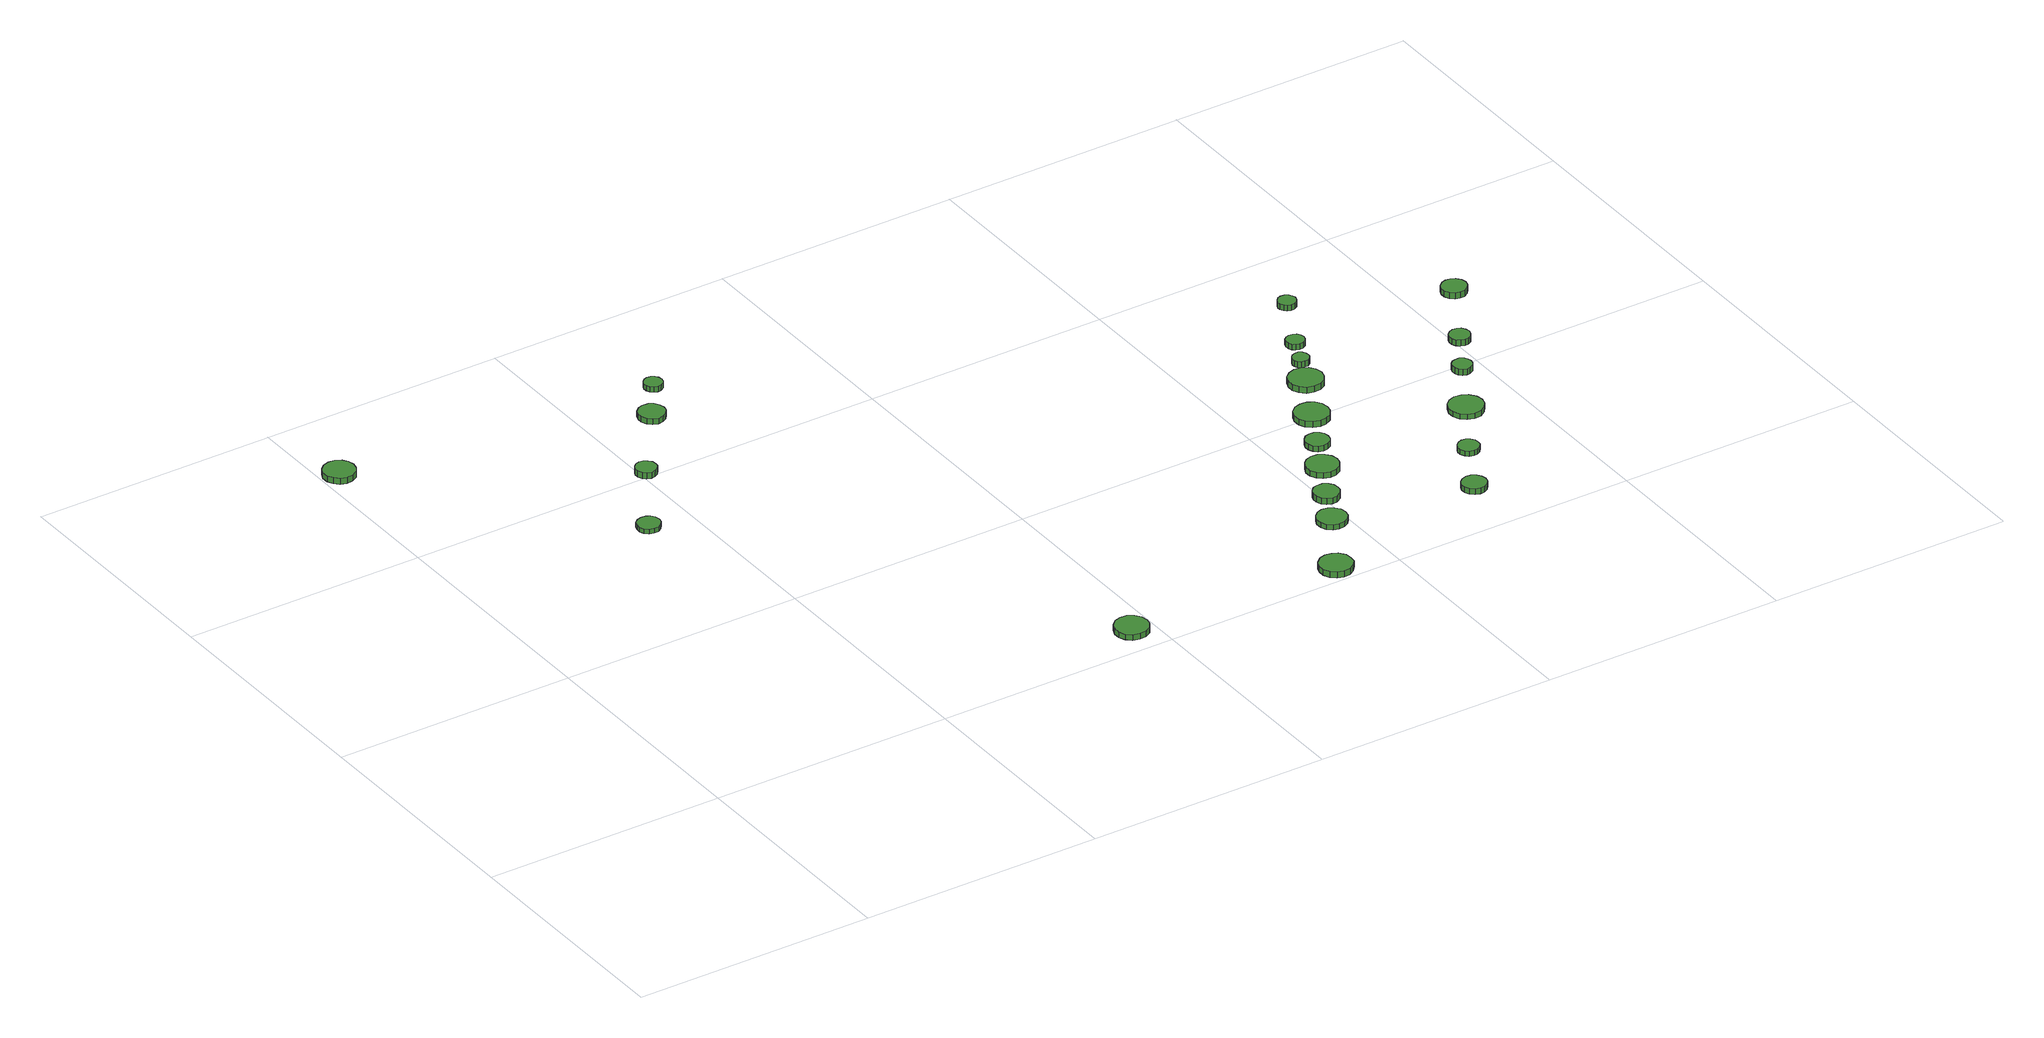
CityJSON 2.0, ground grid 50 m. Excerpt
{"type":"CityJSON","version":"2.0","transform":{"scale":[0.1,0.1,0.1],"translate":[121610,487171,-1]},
"CityObjects":{
"tree1":{"type":"SolitaryVegetationObject","attributes":{"function":"something"},"geometry":[{"type":"MultiSurface","lod":"1","boundaries":[[[0,1,2,3,4,5,6,7,8,9,10,11,12,13,14]],[[15,16,17,18,19,20,21,22,23,24,25,26,27,28,29]],[[0,29,28,1]],[[1,28,27,2]],[[2,27,26,3]],[[3,26,25,4]],[[4,25,24,5]],[[5,24,23,6]],[[6,23,22,7]],[[7,22,21,8]],[[8,21,20,9]],[[9,20,19,10]],[[10,19,18,11]],[[11,18,17,12]],[[12,17,16,13]],[[13,16,15,14]],[[14,15,29,0]]]}]},
"tree2":{"type":"SolitaryVegetationObject","attributes":{"function":"something"},"geometry":[{"type":"MultiSurface","lod":"1","boundaries":[[[30,31,32,33,34,35,36,37,38,39,40,41,42,43,44]],[[45,46,47,48,49,50,51,52,53,54,55,56,57,58,59]],[[30,59,58,31]],[[31,58,57,32]],[[32,57,56,33]],[[33,56,55,34]],[[34,55,54,35]],[[35,54,53,36]],[[36,53,52,37]],[[37,52,51,38]],[[38,51,50,39]],[[39,50,49,40]],[[40,49,48,41]],[[41,48,47,42]],[[42,47,46,43]],[[43,46,45,44]],[[44,45,59,30]]]}]},
"tree3":{"type":"SolitaryVegetationObject","attributes":{"function":"something"},"geometry":[{"type":"MultiSurface","lod":"1","boundaries":[[[60,61,62,63,64,65,66,67,68,69,70,71,72,73,74]],[[75,76,77,78,79,80,81,82,83,84,85,86,87,88,89]],[[60,89,88,61]],[[61,88,87,62]],[[62,87,86,63]],[[63,86,85,64]],[[64,85,84,65]],[[65,84,83,66]],[[66,83,82,67]],[[67,82,81,68]],[[68,81,80,69]],[[69,80,79,70]],[[70,79,78,71]],[[71,78,77,72]],[[72,77,76,73]],[[73,76,75,74]],[[74,75,89,60]]]}]},
"tree4":{"type":"SolitaryVegetationObject","attributes":{"function":"something"},"geometry":[{"type":"MultiSurface","lod":"1","boundaries":[[[90,91,92,93,94,95,96,97,98,99,100,101,102,103,104]],[[105,106,107,108,109,110,111,112,113,114,115,116,117,118,119]],[[90,119,118,91]],[[91,118,117,92]],[[92,117,116,93]],[[93,116,115,94]],[[94,115,114,95]],[[95,114,113,96]],[[96,113,112,97]],[[97,112,111,98]],[[98,111,110,99]],[[99,110,109,100]],[[100,109,108,101]],[[101,108,107,102]],[[102,107,106,103]],[[103,106,105,104]],[[104,105,119,90]]]}]},
"tree5":{"type":"SolitaryVegetationObject","attributes":{"function":"something"},"geometry":[{"type":"MultiSurface","lod":"1","boundaries":[[[120,121,122,123,124,125,126,127,128,129,130,131,132,133,134]],[[135,136,137,138,139,140,141,142,143,144,145,146,147,148,149]],[[120,149,148,121]],[[121,148,147,122]],[[122,147,146,123]],[[123,146,145,124]],[[124,145,144,125]],[[125,144,143,126]],[[126,143,142,127]],[[127,142,141,128]],[[128,141,140,129]],[[129,140,139,130]],[[130,139,138,131]],[[131,138,137,132]],[[132,137,136,133]],[[133,136,135,134]],[[134,135,149,120]]]}]},
"tree6":{"type":"SolitaryVegetationObject","attributes":{"function":"something"},"geometry":[{"type":"MultiSurface","lod":"1","boundaries":[[[150,151,152,153,154,155,156,157,158,159,160,161,162,163,164]],[[165,166,167,168,169,170,171,172,173,174,175,176,177,178,179]],[[150,179,178,151]],[[151,178,177,152]],[[152,177,176,153]],[[153,176,175,154]],[[154,175,174,155]],[[155,174,173,156]],[[156,173,172,157]],[[157,172,171,158]],[[158,171,170,159]],[[159,170,169,160]],[[160,169,168,161]],[[161,168,167,162]],[[162,167,166,163]],[[163,166,165,164]],[[164,165,179,150]]]}]},
"tree7":{"type":"SolitaryVegetationObject","attributes":{"function":"something"},"geometry":[{"type":"MultiSurface","lod":"1","boundaries":[[[180,181,182,183,184,185,186,187,188,189,190,191,192,193,194]],[[195,196,197,198,199,200,201,202,203,204,205,206,207,208,209]],[[180,209,208,181]],[[181,208,207,182]],[[182,207,206,183]],[[183,206,205,184]],[[184,205,204,185]],[[185,204,203,186]],[[186,203,202,187]],[[187,202,201,188]],[[188,201,200,189]],[[189,200,199,190]],[[190,199,198,191]],[[191,198,197,192]],[[192,197,196,193]],[[193,196,195,194]],[[194,195,209,180]]]}]},
"tree8":{"type":"SolitaryVegetationObject","attributes":{"function":"something"},"geometry":[{"type":"MultiSurface","lod":"1","boundaries":[[[210,211,212,213,214,215,216,217,218,219,220,221,222,223,224]],[[225,226,227,228,229,230,231,232,233,234,235,236,237,238,239]],[[210,239,238,211]],[[211,238,237,212]],[[212,237,236,213]],[[213,236,235,214]],[[214,235,234,215]],[[215,234,233,216]],[[216,233,232,217]],[[217,232,231,218]],[[218,231,230,219]],[[219,230,229,220]],[[220,229,228,221]],[[221,228,227,222]],[[222,227,226,223]],[[223,226,225,224]],[[224,225,239,210]]]}]},
"tree9":{"type":"SolitaryVegetationObject","attributes":{"function":"something"},"geometry":[{"type":"MultiSurface","lod":"1","boundaries":[[[240,241,242,243,244,245,246,247,248,249,250,251,252,253,254]],[[255,256,257,258,259,260,261,262,263,264,265,266,267,268,269]],[[240,269,268,241]],[[241,268,267,242]],[[242,267,266,243]],[[243,266,265,244]],[[244,265,264,245]],[[245,264,263,246]],[[246,263,262,247]],[[247,262,261,248]],[[248,261,260,249]],[[249,260,259,250]],[[250,259,258,251]],[[251,258,257,252]],[[252,257,256,253]],[[253,256,255,254]],[[254,255,269,240]]]}]},
"tree10":{"type":"SolitaryVegetationObject","attributes":{"function":"something"},"geometry":[{"type":"MultiSurface","lod":"1","boundaries":[[[270,271,272,273,274,275,276,277,278,279,280,281,282,283,284]],[[285,286,287,288,289,290,291,292,293,294,295,296,297,298,299]],[[270,299,298,271]],[[271,298,297,272]],[[272,297,296,273]],[[273,296,295,274]],[[274,295,294,275]],[[275,294,293,276]],[[276,293,292,277]],[[277,292,291,278]],[[278,291,290,279]],[[279,290,289,280]],[[280,289,288,281]],[[281,288,287,282]],[[282,287,286,283]],[[283,286,285,284]],[[284,285,299,270]]]}]},
"tree11":{"type":"SolitaryVegetationObject","attributes":{"function":"something"},"geometry":[{"type":"MultiSurface","lod":"1","boundaries":[[[300,301,302,303,304,305,306,307,308,309,310,311,312,313,314]],[[315,316,317,318,319,320,321,322,323,324,325,326,327,328,329]],[[300,329,328,301]],[[301,328,327,302]],[[302,327,326,303]],[[303,326,325,304]],[[304,325,324,305]],[[305,324,323,306]],[[306,323,322,307]],[[307,322,321,308]],[[308,321,320,309]],[[309,320,319,310]],[[310,319,318,311]],[[311,318,317,312]],[[312,317,316,313]],[[313,316,315,314]],[[314,315,329,300]]]}]},
"tree12":{"type":"SolitaryVegetationObject","attributes":{"function":"something"},"geometry":[{"type":"MultiSurface","lod":"1","boundaries":[[[330,331,332,333,334,335,336,337,338,339,340,341,342,343,344]],[[345,346,347,348,349,350,351,352,353,354,355,356,357,358,359]],[[330,359,358,331]],[[331,358,357,332]],[[332,357,356,333]],[[333,356,355,334]],[[334,355,354,335]],[[335,354,353,336]],[[336,353,352,337]],[[337,352,351,338]],[[338,351,350,339]],[[339,350,349,340]],[[340,349,348,341]],[[341,348,347,342]],[[342,347,346,343]],[[343,346,345,344]],[[344,345,359,330]]]}]},
"tree13":{"type":"SolitaryVegetationObject","attributes":{"function":"something"},"geometry":[{"type":"MultiSurface","lod":"1","boundaries":[[[360,361,362,363,364,365,366,367,368,369,370,371,372,373,374]],[[375,376,377,378,379,380,381,382,383,384,385,386,387,388,389]],[[360,389,388,361]],[[361,388,387,362]],[[362,387,386,363]],[[363,386,385,364]],[[364,385,384,365]],[[365,384,383,366]],[[366,383,382,367]],[[367,382,381,368]],[[368,381,380,369]],[[369,380,379,370]],[[370,379,378,371]],[[371,378,377,372]],[[372,377,376,373]],[[373,376,375,374]],[[374,375,389,360]]]}]},
"tree14":{"type":"SolitaryVegetationObject","attributes":{"function":"something"},"geometry":[{"type":"MultiSurface","lod":"1","boundaries":[[[390,391,392,393,394,395,396,397,398,399,400,401,402,403,404]],[[405,406,407,408,409,410,411,412,413,414,415,416,417,418,419]],[[390,419,418,391]],[[391,418,417,392]],[[392,417,416,393]],[[393,416,415,394]],[[394,415,414,395]],[[395,414,413,396]],[[396,413,412,397]],[[397,412,411,398]],[[398,411,410,399]],[[399,410,409,400]],[[400,409,408,401]],[[401,408,407,402]],[[402,407,406,403]],[[403,406,405,404]],[[404,405,419,390]]]}]},
"tree15":{"type":"SolitaryVegetationObject","attributes":{"function":"something"},"geometry":[{"type":"MultiSurface","lod":"1","boundaries":[[[420,421,422,423,424,425,426,427,428,429,430,431,432,433,434]],[[435,436,437,438,439,440,441,442,443,444,445,446,447,448,449]],[[420,449,448,421]],[[421,448,447,422]],[[422,447,446,423]],[[423,446,445,424]],[[424,445,444,425]],[[425,444,443,426]],[[426,443,442,427]],[[427,442,441,428]],[[428,441,440,429]],[[429,440,439,430]],[[430,439,438,431]],[[431,438,437,432]],[[432,437,436,433]],[[433,436,435,434]],[[434,435,449,420]]]}]},
"tree16":{"type":"SolitaryVegetationObject","attributes":{"function":"something"},"geometry":[{"type":"MultiSurface","lod":"1","boundaries":[[[450,451,452,453,454,455,456,457,458,459,460,461,462,463,464]],[[465,466,467,468,469,470,471,472,473,474,475,476,477,478,479]],[[450,479,478,451]],[[451,478,477,452]],[[452,477,476,453]],[[453,476,475,454]],[[454,475,474,455]],[[455,474,473,456]],[[456,473,472,457]],[[457,472,471,458]],[[458,471,470,459]],[[459,470,469,460]],[[460,469,468,461]],[[461,468,467,462]],[[462,467,466,463]],[[463,466,465,464]],[[464,465,479,450]]]}]},
"tree17":{"type":"SolitaryVegetationObject","attributes":{"function":"something"},"geometry":[{"type":"MultiSurface","lod":"1","boundaries":[[[480,481,482,483,484,485,486,487,488,489,490,491,492,493,494]],[[495,496,497,498,499,500,501,502,503,504,505,506,507,508,509]],[[480,509,508,481]],[[481,508,507,482]],[[482,507,506,483]],[[483,506,505,484]],[[484,505,504,485]],[[485,504,503,486]],[[486,503,502,487]],[[487,502,501,488]],[[488,501,500,489]],[[489,500,499,490]],[[490,499,498,491]],[[491,498,497,492]],[[492,497,496,493]],[[493,496,495,494]],[[494,495,509,480]]]}]},
"tree18":{"type":"SolitaryVegetationObject","attributes":{"function":"something"},"geometry":[{"type":"MultiSurface","lod":"1","boundaries":[[[510,511,512,513,514,515,516,517,518,519,520,521,522,523,524]],[[525,526,527,528,529,530,531,532,533,534,535,536,537,538,539]],[[510,539,538,511]],[[511,538,537,512]],[[512,537,536,513]],[[513,536,535,514]],[[514,535,534,515]],[[515,534,533,516]],[[516,533,532,517]],[[517,532,531,518]],[[518,531,530,519]],[[519,530,529,520]],[[520,529,528,521]],[[521,528,527,522]],[[522,527,526,523]],[[523,526,525,524]],[[524,525,539,510]]]}]},
"tree19":{"type":"SolitaryVegetationObject","attributes":{"function":"something"},"geometry":[{"type":"MultiSurface","lod":"1","boundaries":[[[540,541,542,543,544,545,546,547,548,549,550,551,552,553,554]],[[555,556,557,558,559,560,561,562,563,564,565,566,567,568,569]],[[540,569,568,541]],[[541,568,567,542]],[[542,567,566,543]],[[543,566,565,544]],[[544,565,564,545]],[[545,564,563,546]],[[546,563,562,547]],[[547,562,561,548]],[[548,561,560,549]],[[549,560,559,550]],[[550,559,558,551]],[[551,558,557,552]],[[552,557,556,553]],[[553,556,555,554]],[[554,555,569,540]]]}]},
"tree20":{"type":"SolitaryVegetationObject","attributes":{"function":"something"},"geometry":[{"type":"MultiSurface","lod":"1","boundaries":[[[570,571,572,573,574,575,576,577,578,579,580,581,582,583,584]],[[585,586,587,588,589,590,591,592,593,594,595,596,597,598,599]],[[570,599,598,571]],[[571,598,597,572]],[[572,597,596,573]],[[573,596,595,574]],[[574,595,594,575]],[[575,594,593,576]],[[576,593,592,577]],[[577,592,591,578]],[[578,591,590,579]],[[579,590,589,580]],[[580,589,588,581]],[[581,588,587,582]],[[582,587,586,583]],[[583,586,585,584]],[[584,585,599,570]]]}]},
"tree21":{"type":"SolitaryVegetationObject","attributes":{"function":"something"},"geometry":[{"type":"MultiSurface","lod":"1","boundaries":[[[600,601,602,603,604,605,606,607,608,609,610,611,612,613,614]],[[615,616,617,618,619,620,621,622,623,624,625,626,627,628,629]],[[600,629,628,601]],[[601,628,627,602]],[[602,627,626,603]],[[603,626,625,604]],[[604,625,624,605]],[[605,624,623,606]],[[606,623,622,607]],[[607,622,621,608]],[[608,621,620,609]],[[609,620,619,610]],[[610,619,618,611]],[[611,618,617,612]],[[612,617,616,613]],[[613,616,615,614]],[[614,615,629,600]]]}]},
"tree22":{"type":"SolitaryVegetationObject","attributes":{"function":"something"},"geometry":[{"type":"MultiSurface","lod":"1","boundaries":[[[630,631,632,633,634,635,636,637,638,639,640,641,642,643,644]],[[645,646,647,648,649,650,651,652,653,654,655,656,657,658,659]],[[630,659,658,631]],[[631,658,657,632]],[[632,657,656,633]],[[633,656,655,634]],[[634,655,654,635]],[[635,654,653,636]],[[636,653,652,637]],[[637,652,651,638]],[[638,651,650,639]],[[639,650,649,640]],[[640,649,648,641]],[[641,648,647,642]],[[642,647,646,643]],[[643,646,645,644]],[[644,645,659,630]]]}]}
},
"vertices":[
[63,1310,24],[60,1323,24],[53,1333,24],[41,1340,24],[28,1341,24],[15,1337,24],[6,1329,24],[0,1317,24],[0,1303,24],[6,1291,24],[15,1282,24],[28,1278,24],[41,1280,24],[53,1286,24],[60,1297,24],[60,1297,11],[53,1286,11],[41,1280,11],[28,1278,11],[15,1282,11],[6,1291,11],[0,1303,11],[0,1317,11],[6,1329,11],[15,1337,11],[28,1341,11],[41,1340,11],[53,1333,11],[60,1323,11],[63,1310,11],
[434,852,16],[432,862,16],[426,870,16],[418,874,16],[408,875,16],[399,872,16],[391,866,16],[388,857,16],[388,847,16],[391,839,16],[399,832,16],[408,829,16],[418,830,16],[426,835,16],[432,843,16],[432,843,6],[426,835,6],[418,830,6],[408,829,6],[399,832,6],[391,839,6],[388,847,6],[388,857,6],[391,866,6],[399,872,6],[408,875,6],[418,874,6],[426,870,6],[432,862,6],[434,852,6],
[529,1008,22],[528,1017,22],[522,1024,22],[515,1029,22],[506,1030,22],[497,1027,22],[491,1021,22],[487,1013,22],[487,1004,22],[491,996,22],[497,990,22],[506,987,22],[515,988,22],[522,993,22],[528,1000,22],[528,1000,9],[522,993,9],[515,988,9],[506,987,9],[497,990,9],[491,996,9],[487,1004,9],[487,1013,9],[491,1021,9],[497,1027,9],[506,1030,9],[515,1029,9],[522,1024,9],[528,1017,9],[529,1008,9],
[649,1162,23],[647,1173,23],[640,1183,23],[631,1188,23],[619,1189,23],[609,1186,23],[600,1178,23],[596,1168,23],[596,1157,23],[600,1146,23],[609,1139,23],[619,1135,23],[631,1137,23],[640,1142,23],[647,1151,23],[647,1151,11],[640,1142,11],[631,1137,11],[619,1135,11],[609,1139,11],[600,1146,11],[596,1157,11],[596,1168,11],[600,1178,11],[609,1186,11],[619,1189,11],[631,1188,11],[640,1183,11],[647,1173,11],[649,1162,11],
[989,66,16],[986,80,16],[978,92,16],[966,99,16],[952,100,16],[938,96,16],[928,86,16],[922,73,16],[922,59,16],[928,46,16],[938,37,16],[952,33,16],[966,34,16],[978,41,16],[986,53,16],[986,53,4],[978,41,4],[966,34,4],[952,33,4],[938,37,4],[928,46,4],[922,59,4],[922,73,4],[928,86,4],[938,96,4],[952,100,4],[966,99,4],[978,92,4],[986,80,4],[989,66,4],
[705,1254,17],[703,1262,17],[699,1268,17],[692,1272,17],[684,1273,17],[677,1271,17],[671,1265,17],[668,1258,17],[668,1250,17],[671,1243,17],[677,1238,17],[684,1235,17],[692,1236,17],[699,1240,17],[703,1247,17],[703,1247,6],[699,1240,6],[692,1236,6],[684,1235,6],[677,1238,6],[671,1243,6],[668,1250,6],[668,1258,6],[671,1265,6],[677,1271,6],[684,1273,6],[692,1272,6],[699,1268,6],[703,1262,6],[705,1254,6],
[1419,38,18],[1417,51,18],[1408,63,18],[1396,69,18],[1383,71,18],[1370,67,18],[1359,57,18],[1354,45,18],[1354,31,18],[1359,18,18],[1370,9,18],[1383,5,18],[1396,6,18],[1408,13,18],[1417,24,18],[1417,24,5],[1408,13,5],[1396,6,5],[1383,5,5],[1370,9,5],[1359,18,5],[1354,31,5],[1354,45,5],[1359,57,5],[1370,67,5],[1383,71,5],[1396,69,5],[1408,63,5],[1417,51,5],[1419,38,5],
[1500,179,16],[1498,191,16],[1490,201,16],[1480,207,16],[1467,209,16],[1455,205,16],[1446,196,16],[1441,185,16],[1441,172,16],[1446,161,16],[1455,152,16],[1467,149,16],[1480,150,16],[1490,156,16],[1498,166,16],[1498,166,5],[1490,156,5],[1480,150,5],[1467,149,5],[1455,152,5],[1446,161,5],[1441,172,5],[1441,185,5],[1446,196,5],[1455,205,5],[1467,209,5],[1480,207,5],[1490,201,5],[1498,191,5],[1500,179,5],
[1534,255,18],[1532,266,18],[1526,274,18],[1516,280,18],[1505,281,18],[1495,278,18],[1487,270,18],[1483,261,18],[1483,250,18],[1487,240,18],[1495,233,18],[1505,229,18],[1516,230,18],[1526,236,18],[1532,245,18],[1532,245,5],[1526,236,5],[1516,230,5],[1505,229,5],[1495,233,5],[1487,240,5],[1483,250,5],[1483,261,5],[1487,270,5],[1495,278,5],[1505,281,5],[1516,280,5],[1526,274,5],[1532,266,5],[1534,255,5],
[1588,339,17],[1585,353,17],[1577,364,17],[1565,371,17],[1552,372,17],[1539,368,17],[1529,359,17],[1523,346,17],[1523,333,17],[1529,320,17],[1539,311,17],[1552,307,17],[1565,308,17],[1577,315,17],[1585,326,17],[1585,326,5],[1577,315,5],[1565,308,5],[1552,307,5],[1539,311,5],[1529,320,5],[1523,333,5],[1523,346,5],[1529,359,5],[1539,368,5],[1552,372,5],[1565,371,5],[1577,364,5],[1585,353,5],[1588,339,5],
[1618,415,17],[1616,425,17],[1611,433,17],[1602,438,17],[1592,439,17],[1582,436,17],[1575,429,17],[1571,420,17],[1571,410,17],[1575,401,17],[1582,394,17],[1592,391,17],[1602,392,17],[1611,397,17],[1616,405,17],[1616,405,5],[1611,397,5],[1602,392,5],[1592,391,5],[1582,394,5],[1575,401,5],[1571,410,5],[1571,420,5],[1575,429,5],[1582,436,5],[1592,439,5],[1602,438,5],[1611,433,5],[1616,425,5],[1618,415,5],
[1671,498,19],[1668,512,19],[1660,524,19],[1647,531,19],[1633,532,19],[1619,528,19],[1608,518,19],[1603,505,19],[1603,491,19],[1608,478,19],[1619,468,19],[1633,463,19],[1647,465,19],[1660,472,19],[1668,484,19],[1668,484,6],[1660,472,6],[1647,465,6],[1633,463,6],[1619,468,6],[1608,478,6],[1603,491,6],[1603,505,6],[1608,518,6],[1619,528,6],[1633,532,6],[1647,531,6],[1660,524,6],[1668,512,6],[1671,498,6],
[1778,132,17],[1776,142,17],[1770,150,17],[1761,156,17],[1751,157,17],[1741,154,17],[1733,147,17],[1729,137,17],[1729,127,17],[1733,118,17],[1741,111,17],[1751,108,17],[1761,109,17],[1770,114,17],[1776,122,17],[1776,122,5],[1770,114,5],[1761,109,5],[1751,108,5],[1741,111,5],[1733,118,5],[1729,127,5],[1729,137,5],[1733,147,5],[1741,154,5],[1751,157,5],[1761,156,5],[1770,150,5],[1776,142,5],[1778,132,5],
[1727,602,20],[1724,616,20],[1716,628,20],[1703,635,20],[1689,637,20],[1675,632,20],[1664,623,20],[1658,609,20],[1658,595,20],[1664,582,20],[1675,572,20],[1689,568,20],[1703,569,20],[1716,576,20],[1724,588,20],[1724,588,7],[1716,576,7],[1703,569,7],[1689,568,7],[1675,572,7],[1664,582,7],[1658,595,7],[1658,609,7],[1664,623,7],[1675,632,7],[1689,637,7],[1703,635,7],[1716,628,7],[1724,616,7],[1727,602,7],
[1837,246,16],[1836,255,16],[1830,262,16],[1823,267,16],[1814,268,16],[1805,265,16],[1799,259,16],[1795,251,16],[1795,242,16],[1799,234,16],[1805,228,16],[1814,225,16],[1823,226,16],[1830,230,16],[1836,238,16],[1836,238,5],[1830,230,5],[1823,226,5],[1814,225,5],[1805,228,5],[1799,234,5],[1795,242,5],[1795,251,5],[1799,259,5],[1805,265,5],[1814,268,5],[1823,267,5],[1830,262,5],[1836,255,5],[1837,246,5],
[1740,666,20],[1739,673,20],[1735,679,20],[1729,683,20],[1722,683,20],[1715,681,20],[1710,676,20],[1707,670,20],[1707,663,20],[1710,657,20],[1715,652,20],[1722,650,20],[1729,650,20],[1735,654,20],[1739,660,20],[1739,660,7],[1735,654,7],[1729,650,7],[1722,650,7],[1715,652,7],[1710,657,7],[1707,663,7],[1707,670,7],[1710,676,7],[1715,681,7],[1722,683,7],[1729,683,7],[1735,679,7],[1739,673,7],[1740,666,7],
[1767,722,21],[1765,729,21],[1761,736,21],[1754,739,21],[1746,740,21],[1739,738,21],[1733,733,21],[1730,726,21],[1730,718,21],[1733,711,21],[1739,706,21],[1746,704,21],[1754,704,21],[1761,708,21],[1765,714,21],[1765,714,9],[1761,708,9],[1754,704,9],[1746,704,9],[1739,706,9],[1733,711,9],[1730,718,9],[1730,726,9],[1733,733,9],[1739,738,9],[1746,740,9],[1754,739,9],[1761,736,9],[1765,729,9],[1767,722,9],
[1924,365,17],[1921,379,17],[1912,391,17],[1900,398,17],[1885,400,17],[1871,395,17],[1861,386,17],[1855,372,17],[1855,358,17],[1861,344,17],[1871,335,17],[1885,330,17],[1900,332,17],[1912,339,17],[1921,351,17],[1921,351,6],[1912,339,6],[1900,332,6],[1885,330,6],[1871,335,6],[1861,344,6],[1855,358,6],[1855,372,6],[1861,386,6],[1871,395,6],[1885,400,6],[1900,398,6],[1912,391,6],[1921,379,6],[1924,365,6],
[1827,841,23],[1825,848,23],[1821,854,23],[1814,858,23],[1806,859,23],[1799,857,23],[1794,851,23],[1790,844,23],[1790,837,23],[1794,830,23],[1799,825,23],[1806,822,23],[1814,823,23],[1821,827,23],[1825,833,23],[1825,833,11],[1821,827,11],[1814,823,11],[1806,822,11],[1799,825,11],[1794,830,11],[1790,837,11],[1790,844,11],[1794,851,11],[1799,857,11],[1806,859,11],[1814,858,11],[1821,854,11],[1825,848,11],[1827,841,11],
[1979,485,19],[1977,493,19],[1973,499,19],[1965,504,19],[1957,504,19],[1949,502,19],[1943,496,19],[1940,489,19],[1940,481,19],[1943,473,19],[1949,467,19],[1957,465,19],[1965,466,19],[1973,470,19],[1977,477,19],[1977,477,6],[1973,470,6],[1965,466,6],[1957,465,6],[1949,467,6],[1943,473,6],[1940,481,6],[1940,489,6],[1943,496,6],[1949,502,6],[1957,504,6],[1965,504,6],[1973,499,6],[1977,493,6],[1979,485,6],
[2031,570,21],[2029,579,21],[2024,586,21],[2017,590,21],[2008,591,21],[2000,588,21],[1993,582,21],[1990,574,21],[1990,566,21],[1993,558,21],[2000,552,21],[2008,549,21],[2017,550,21],[2024,554,21],[2029,561,21],[2029,561,8],[2024,554,8],[2017,550,8],[2008,549,8],[2000,552,8],[1993,558,8],[1990,566,8],[1990,574,8],[1993,582,8],[2000,588,8],[2008,591,8],[2017,590,8],[2024,586,8],[2029,579,8],[2031,570,8],
[2117,712,24],[2115,722,24],[2108,731,24],[2099,736,24],[2089,737,24],[2079,734,24],[2071,727,24],[2067,717,24],[2067,707,24],[2071,697,24],[2079,690,24],[2089,687,24],[2099,688,24],[2108,693,24],[2115,702,24],[2115,702,11],[2108,693,11],[2099,688,11],[2089,687,11],[2079,690,11],[2071,697,11],[2067,707,11],[2067,717,11],[2071,727,11],[2079,734,11],[2089,737,11],[2099,736,11],[2108,731,11],[2115,722,11],[2117,712,11]
]}
